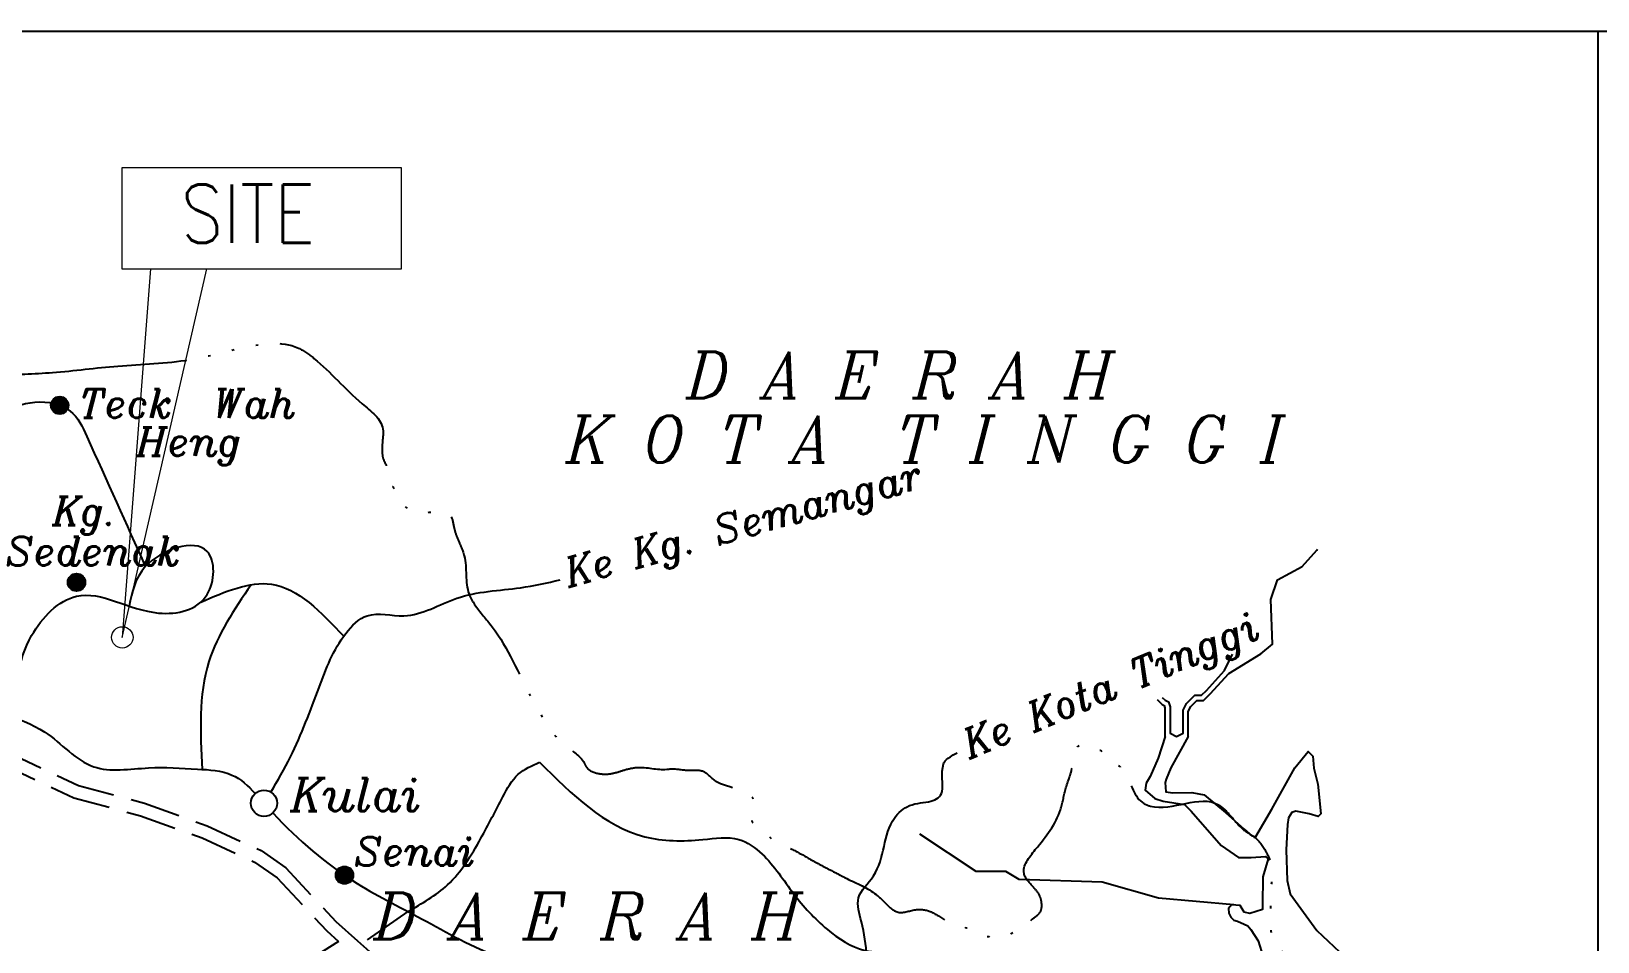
# Model space of a CAD drawing. Header units: metres. Extents: x -18206 to -14962, y -33140 to -31299.
# Drawn here: x -17936.4 to -17872, y -31336.2 to -31298.8 of the extents above; entities that cross this region are included whole.
import ezdxf

# ---------------------------------------------------------------- set-up
doc = ezdxf.new("R2010")
doc.units = ezdxf.units.M
doc.header["$LTSCALE"] = 6
doc.header["$MEASUREMENT"] = 0
for name, pattern in [('ACAD_ISO06W100', [36, 24, -3, 0, -3, 0, -3, 0, -3]), ('DASHDOT', [1, 0.5, -0.25, 0, -0.25]), ('HIDDEN', [0.375, 0.25, -0.125])]:
    doc.linetypes.add(name, pattern=pattern)
for name, color, linetype in [('EDIT', 1, 'Continuous'), ('Frame', 7, 'Continuous'), ('JLN', 1, 'HIDDEN'), ('PELAN KUNCI', 7, 'Continuous'), ('SEM', 5, 'DASHDOT')]:
    doc.layers.add(name, color=color, linetype=linetype)
doc.styles.get("Standard").update_dxf_attribs({"font": 'simplex.shx', "width": 0.8})
doc.styles.add('style6', font='italic.shx')

msp = doc.modelspace()

# ---------------------------------------------------------------- hatches: boundary and pattern name
at = {"layer": 'EDIT', "linetype": 'ByBlock'}
h = msp.add_hatch(color=7, dxfattribs=at)
edge = h.paths.add_edge_path()
edge.add_arc((-17935.242, -31314.149), 0.36, 0, 360)
h = msp.add_hatch(color=7, dxfattribs=at)
edge = h.paths.add_edge_path()
edge.add_arc((-17934.555, -31321.441), 0.36, 0, 360)
h = msp.add_hatch(color=7, dxfattribs=at)
edge = h.paths.add_edge_path()
edge.add_arc((-17923.533, -31333.486), 0.36, 0, 360)

# ---------------------------------------------------------------- linework, layer by layer
at = {"lineweight": 13}
for p, q in [((-17932.667, -31323.698), (-17929.188, -31308.536)), ((-17931.507, -31308.536), (-17932.667, -31323.698))]:
    msp.add_line(p, q, dxfattribs=at)
msp.add_lwpolyline([(-17932.692, -31308.536), (-17921.187, -31308.536), (-17921.187, -31304.375), (-17932.692, -31304.375)], close=True, dxfattribs=at)
at = {"color": 1, "lineweight": 13}
msp.add_circle((-17932.667, -31323.698), 0.441, dxfattribs=at)
at = {"layer": 'EDIT', "color": 7, "linetype": 'ByBlock'}
for centre, radius in [((-17935.242, -31314.149), 0.36), ((-17934.549, -31321.435), 0.36), ((-17926.839, -31330.522), 0.54), ((-17923.528, -31333.479), 0.36)]:
    msp.add_circle(centre, radius, dxfattribs=at)
at = {"layer": 'Frame'}
msp.add_line((-18206.308, -31298.765), (-17781.98, -31298.765), dxfattribs=at)
at = {"layer": 'Frame', "linetype": 'Continuous'}
msp.add_lwpolyline([(-17961.98, -31298.765), (-17871.98, -31298.765), (-17871.98, -31388.765), (-17961.98, -31388.765)], close=True, dxfattribs=at)
at = {"layer": 'Frame'}
msp.add_lwpolyline([(-17961.98, -31298.765), (-17871.98, -31298.765), (-17871.98, -31388.765), (-17961.98, -31388.765)], close=True, dxfattribs=at)
at = {"layer": 'JLN', "color": 7, "linetype": 'ByBlock'}
msp.add_line((-17920.923, -31334.975), (-17922.593, -31336.136), dxfattribs=at)
for points in [[(-17946.753, -31320.459), (-17945.193, -31318.498), (-17943.097, -31316.931), (-17941.4, -31316.42), (-17939.25, -31316.518), (-17938.119, -31315.639), (-17937.592, -31314.619), (-17934.812, -31314.385), (-17934.129, -31315.429), (-17931.72, -31320.788)], [(-17937.141, -31326.985), (-17936.395, -31323.616), (-17934.552, -31322.004), (-17931.172, -31322.695), (-17929.175, -31321.928), (-17929.175, -31320.163), (-17931.72, -31320.788), (-17932.382, -31322.408)], [(-17927.373, -31321.532), (-17929.104, -31324.696), (-17929.381, -31329.127)], [(-17929.436, -31322.243), (-17926.535, -31321.51), (-17923.558, -31323.652)], [(-17920.923, -31334.975), (-17919.287, -31333.879), (-17917.916, -31331.961), (-17917.011, -31330.253), (-17916.38, -31329.329), (-17915.503, -31328.836)], [(-17915.503, -31328.836), (-17911.179, -31331.896), (-17908.794, -31332.015), (-17907.304, -31332.015), (-17906.35, -31332.611), (-17905.053, -31334.244), (-17903.666, -31335.709), (-17902.131, -31336.572), (-17899.744, -31336.686), (-17897.407, -31337.445), (-17895.82, -31337.569), (-17894.008, -31337.922), (-17891.368, -31336.864)]]:
    msp.add_spline(points, degree=3, dxfattribs=at)
for points, knots in [([(-17950.733, -31318.146), (-17950.667, -31318.194), (-17950.244, -31318.458), (-17949.18, -31318.565), (-17947.487, -31319.749), (-17945.222, -31321.908), (-17942.237, -31324.04), (-17939.315, -31326.631), (-17936.042, -31326.988), (-17934.052, -31329.408), (-17931.629, -31328.979), (-17929.795, -31329.108), (-17928.146, -31329.191), (-17927.488, -31329.808), (-17927.2, -31330.119)], [7.804075, 7.804075, 7.804075, 7.804075, 8.086624, 9.522806, 11.157657, 14.86833, 19.96036, 23.436971, 27.594975, 30.329952, 32.83747, 35.072088, 36.674879, 38.046691, 38.046691, 38.046691, 38.046691]), ([(-17926.56, -31330.059), (-17926.277, -31329.586), (-17925.484, -31328.216), (-17924.648, -31325.937), (-17923.863, -31323.87), (-17922.553, -31322.527), (-17920.763, -31323.076), (-17918.847, -31321.819), (-17916.598, -31321.764), (-17915.193, -31321.46), (-17914.654, -31321.328)], [0.599262, 0.599262, 0.599262, 0.599262, 2.436036, 5.874787, 8.627146, 9.89639, 11.571971, 14.116856, 17.071632, 18.929175, 18.929175, 18.929175, 18.929175]), ([(-17907.248, -31344.809), (-17906.482, -31344.139), (-17904.964, -31342.809), (-17903.61, -31340.368), (-17901.879, -31338.137), (-17902.054, -31336.013), (-17902.577, -31334.332), (-17901.607, -31333.499), (-17901.334, -31332.318), (-17901.086, -31331.203), (-17900.281, -31330.499), (-17899.338, -31330.498), (-17898.777, -31330.105), (-17899.051, -31329.147), (-17898.796, -31328.697), (-17898.327, -31328.443)], [0, 0, 0, 0, 3.359264, 6.659082, 9.319599, 12.389448, 13.488751, 14.699945, 16.136966, 17.508933, 18.404116, 19.454259, 20.482022, 21.831874, 22.20201, 22.20201, 22.20201, 22.20201]), ([(-17926.475, -31330.92), (-17925.416, -31332.052), (-17923.478, -31333.715), (-17919.965, -31335.426), (-17917.722, -31336.781), (-17915.199, -31337.36), (-17915.482, -31339.694), (-17917.02, -31341.868), (-17917.875, -31343.998), (-17918.384, -31345.266)], [39.206931, 39.206931, 39.206931, 39.206931, 44.243437, 47.846625, 51.95983, 53.51708, 55.27148, 58.317953, 62.799757, 62.799757, 62.799757, 62.799757])]:
    msp.add_open_spline(points, degree=3, knots=knots, dxfattribs=at)
at = {"layer": 'PELAN KUNCI', "color": 7, "linetype": 'HIDDEN'}
for points in [[(-17938.324, -31327.912), (-17937.382, -31328.422), (-17934.473, -31329.788), (-17931.756, -31330.519), (-17929.179, -31331.446), (-17926.961, -31332.469), (-17925.946, -31333.179), (-17923.877, -31335.384), (-17922.991, -31336.174)], [(-17938.581, -31328.387), (-17937.625, -31328.904), (-17934.66, -31330.297), (-17931.918, -31331.034), (-17929.384, -31331.946), (-17927.231, -31332.939), (-17926.301, -31333.59), (-17924.254, -31335.771), (-17923.769, -31336.204)], [(-17923.769, -31336.204), (-17925.531, -31337.326), (-17926.59, -31338.284), (-17927.776, -31339.361), (-17928.067, -31340.349), (-17928.326, -31341.436), (-17928.377, -31342.517), (-17928.428, -31344.718), (-17927.889, -31346.284), (-17927.889, -31346.549), (-17927.79, -31348.591), (-17927.597, -31349.797), (-17927.597, -31350.535)], [(-17922.991, -31336.174), (-17922.247, -31336.837), (-17918.797, -31338.682), (-17916.958, -31339.931), (-17915.636, -31340.609), (-17912.25, -31341.655), (-17910.452, -31342.232), (-17907.469, -31344.185)]]:
    msp.add_lwpolyline(points, dxfattribs=at)
at = {"layer": 'PELAN KUNCI', "color": 7, "linetype": 'ACAD_ISO06W100', "ltscale": 0.05}
for points in [[(-17953.673, -31324.27), (-17951.93, -31322.088), (-17946.665, -31315.477), (-17945.51, -31313.997), (-17945.16, -31313.688), (-17944.624, -31313.812), (-17944.171, -31314.244), (-17943.801, -31314.553), (-17943.203, -31314.553), (-17942.297, -31314.409), (-17940.732, -31313.688), (-17939.867, -31313.298), (-17939.146, -31313.092), (-17937.828, -31312.927), (-17935.538, -31312.799), (-17932.85, -31312.535), (-17929.898, -31312.272), (-17927.789, -31311.798), (-17925.417, -31311.798), (-17924.784, -31312.219), (-17922.8, -31314.084), (-17921.947, -31315.133), (-17921.947, -31315.46), (-17921.914, -31316.411), (-17921.75, -31316.771), (-17921.619, -31317.361), (-17921.291, -31317.886), (-17921.226, -31318.082), (-17920.537, -31318.541), (-17919.88, -31318.541), (-17919.552, -31318.541), (-17919.192, -31318.672), (-17919.028, -31319.164), (-17918.896, -31319.59), (-17918.601, -31320.344), (-17918.404, -31321.917), (-17918.175, -31322.343), (-17917.453, -31323.261), (-17915.853, -31326.169), (-17915.265, -31327.175), (-17914.426, -31328.182), (-17913.67, -31328.853), (-17913.586, -31329.021), (-17913.092, -31329.294), (-17912.518, -31329.294), (-17912.06, -31329.165), (-17911.501, -31329.05), (-17910.268, -31329.122), (-17910.11, -31329.107), (-17909.35, -31329.165), (-17908.806, -31329.193), (-17908.39, -31329.508), (-17908.275, -31329.594), (-17906.718, -31330.464), (-17906.776, -31330.753), (-17906.776, -31331.1), (-17906.776, -31331.244), (-17906.516, -31331.476), (-17905.879, -31332.054), (-17905.155, -31332.401), (-17904.403, -31332.806), (-17903.592, -31333.24), (-17902.869, -31333.616), (-17901.653, -31334.281), (-17901.306, -31334.599), (-17900.756, -31335.004), (-17899.997, -31334.892), (-17899.36, -31335.01), (-17898.678, -31335.41), (-17897.893, -31335.654), (-17897.471, -31335.817), (-17897.197, -31335.972), (-17896.886, -31336.024), (-17896.722, -31336.056), (-17896.412, -31336.008), (-17896.038, -31335.842), (-17895.835, -31335.669), (-17895.459, -31335.466), (-17895.169, -31335.235), (-17894.909, -31335.004), (-17894.851, -31334.628), (-17894.909, -31334.367), (-17895.227, -31333.934), (-17895.575, -31333.413), (-17895.112, -31332.43), (-17894.079, -31330.791), (-17893.871, -31329.959), (-17893.559, -31328.868), (-17893.299, -31328.14), (-17892.883, -31328.14), (-17892.154, -31328.556), (-17891.426, -31329.284), (-17890.646, -31330.531), (-17890.385, -31330.635), (-17887.576, -31330.583), (-17887.16, -31330.947), (-17886.536, -31331.622), (-17886.016, -31331.986), (-17885.547, -31332.662), (-17885.391, -31333.13), (-17885.443, -31334.221), (-17885.443, -31334.845), (-17885.287, -31336.248), (-17884.247, -31337.079), (-17880.292, -31341.188), (-17879.831, -31342.385), (-17879.6, -31343.905), (-17879.508, -31345.333), (-17879.508, -31346.669), (-17879.508, -31348.004), (-17879.508, -31350.215), (-17879.692, -31352.749), (-17879.093, -31354.361)], [(-17959.517, -31321.564), (-17953.608, -31324.277), (-17952.257, -31325.341), (-17948.856, -31328.296), (-17943.312, -31332.716), (-17938.669, -31336.788), (-17937.192, -31338.526), (-17937.113, -31340.289), (-17937.27, -31341.346), (-17936.604, -31342.561), (-17935.623, -31343.736), (-17933.899, -31344.401), (-17933.271, -31344.519), (-17932.095, -31344.558), (-17931.037, -31344.597), (-17929.978, -31344.597), (-17929.743, -31344.597), (-17929.488, -31346.374), (-17929.21, -31347.485), (-17928.932, -31348.817), (-17928.932, -31349.262), (-17929.877, -31349.595), (-17931.044, -31349.817), (-17931.6, -31350.594), (-17931.989, -31351.427), (-17932.267, -31352.927), (-17932.489, -31354.204), (-17932.89, -31356.298), (-17933.101, -31357.279), (-17933.171, -31359.522), (-17933.381, -31362.395), (-17933.311, -31363.657), (-17932.82, -31365.129), (-17932.469, -31365.829), (-17932.119, -31366.32), (-17931.908, -31366.881)]]:
    msp.add_spline(points, degree=3, dxfattribs=at)
at = {"layer": 'SEM', "color": 7, "linetype": 'ByBlock', "ltscale": 20}
for points in [[(-17885.829, -31324.369), (-17885.36, -31323.977), (-17885.428, -31322.145), (-17885.156, -31321.33), (-17884.138, -31320.788), (-17883.527, -31320.109), (-17883.498, -31320.062)], [(-17889.888, -31326.169), (-17889.773, -31326.283), (-17889.637, -31326.351), (-17889.569, -31326.555), (-17889.569, -31327.301), (-17889.569, -31327.437), (-17889.569, -31327.64), (-17889.298, -31327.776), (-17889.026, -31327.64), (-17889.026, -31326.691), (-17888.89, -31326.419), (-17888.551, -31326.08), (-17888.279, -31326.08), (-17888.076, -31325.876), (-17887.329, -31325.062), (-17887, -31324.394)], [(-17888.818, -31327.769), (-17888.818, -31326.74), (-17888.719, -31326.543), (-17888.465, -31326.288), (-17888.193, -31326.288), (-17887.925, -31326.02), (-17887.155, -31325.181), (-17885.829, -31324.369)], [(-17890.096, -31326.255), (-17889.896, -31326.455), (-17889.807, -31326.499), (-17889.778, -31326.589), (-17889.778, -31327.769), (-17889.777, -31327.77)], [(-17889.777, -31327.77), (-17890.065, -31328.663), (-17890.381, -31329.421), (-17890.55, -31329.695), (-17890.592, -31329.989), (-17890.192, -31330.326), (-17889.855, -31330.431), (-17888.97, -31330.579), (-17888.696, -31330.852), (-17887.474, -31332.263), (-17886.758, -31332.747), (-17886.231, -31332.747), (-17885.641, -31332.705), (-17885.536, -31332.81), (-17885.747, -31333.547), (-17885.768, -31334.705)], [(-17888.818, -31327.769), (-17889.539, -31329.063), (-17889.728, -31329.526), (-17889.771, -31329.674), (-17889.749, -31330.052), (-17889.454, -31330.095), (-17888.675, -31330.074), (-17888.38, -31330.137), (-17888.169, -31330.179), (-17887.285, -31330.895), (-17886.526, -31331.589), (-17886.21, -31331.863), (-17886.042, -31331.884), (-17885.389, -31330.768), (-17884.441, -31329.063), (-17883.893, -31328.389), (-17883.703, -31328.579), (-17883.661, -31329.084), (-17883.493, -31329.737), (-17883.366, -31330.958), (-17883.471, -31331.063), (-17883.851, -31330.958), (-17884.398, -31330.852), (-17884.567, -31330.895), (-17884.693, -31331.126), (-17884.736, -31331.4), (-17884.799, -31332.431), (-17884.757, -31333.695), (-17884.63, -31334.242)], [(-17886.952, -31334.706), (-17890.043, -31334.431), (-17892.359, -31333.77), (-17895.778, -31333.659), (-17896.329, -31333.329), (-17897.542, -31333.329), (-17899.858, -31331.786)], [(-17885.768, -31334.705), (-17885.761, -31334.889), (-17886.288, -31335.058), (-17886.519, -31334.995), (-17886.688, -31334.721), (-17887.046, -31334.7), (-17887.172, -31334.847), (-17887.151, -31335.037), (-17887.067, -31335.205), (-17886.941, -31335.332), (-17886.793, -31335.374), (-17886.519, -31335.5), (-17886.372, -31335.563), (-17886.245, -31335.71), (-17885.95, -31336.174), (-17885.803, -31336.616)], [(-17884.63, -31334.242), (-17883.528, -31335.753), (-17882.369, -31336.847), (-17880.958, -31337.689), (-17880.747, -31337.837), (-17880.262, -31339.268), (-17879.335, -31340.531), (-17878.703, -31341.1), (-17878.598, -31341.689), (-17878.872, -31342.679), (-17878.893, -31343.184)]]:
    msp.add_lwpolyline(points, dxfattribs=at)

# ---------------------------------------------------------------- texts
at = {"lineweight": 13, "width": 0.85}
msp.add_text('SITE', height=2.4, dxfattribs=at).set_placement((-17930.262, -31307.468))
at = {"layer": 'PELAN KUNCI', "color": 7, "linetype": 'Continuous', "style": 'style6'}
for s, p in [('D A E R A H', (-17909.489, -31313.857)), ('K O T A  T I N G G I', (-17914.439, -31316.498)), ('D A E R A H', (-17922.344, -31336.112))]:
    msp.add_text(s, height=1.90949, dxfattribs=at).set_placement(p)
at = {"layer": 'PELAN KUNCI', "color": 7, "linetype": 'DASHDOT', "ltscale": 20, "style": 'style6'}
for s, height, p in [('Teck  Wah', 1.17, (-17934.446, -31314.662)), ('Heng', 1.17, (-17932.11, -31316.228)), ('Kg.  ', 1.17, (-17935.552, -31319.079)), (' Sedenak', 1.17, (-17938.268, -31320.735)), ('Kulai', 1.35, (-17925.763, -31330.84)), ('Senai', 1.17, (-17923.127, -31333.086))]:
    msp.add_text(s, height=height, dxfattribs=at).set_placement(p)
at = {"layer": 'PELAN KUNCI', "color": 7, "linetype": 'Continuous', "style": 'style6'}
for s, rotation, p in [('Ke Kg. Semangar', 15.69357, (-17914.308, -31321.631)), ('Ke Kota Tinggi', 22.5908, (-17897.826, -31328.689))]:
    msp.add_text(s, height=1.17, rotation=rotation, dxfattribs=at).set_placement(p)

doc.saveas('drawing.dxf')
